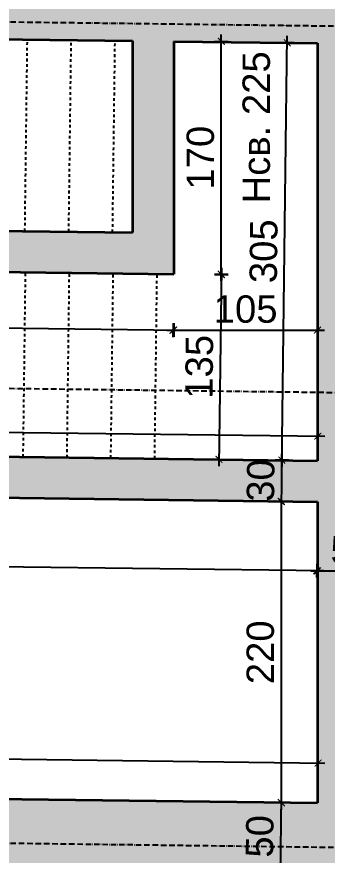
# Model space of a CAD drawing. Header units: inches. Extents: x -72385 to 39588, y -6525 to 66685.
# Drawn here: x -40492 to -40265, y 29151 to 29763 of the extents above; entities that cross this region are included whole.
import ezdxf

# ---------------------------------------------------------------- set-up
doc = ezdxf.new("R2010")
doc.units = ezdxf.units.IN
doc.header["$MEASUREMENT"] = 0
doc.linetypes.add('DashDot', pattern=[0.6, 0.4, -0.1, 0, -0.1])
doc.linetypes.add('Hidden', pattern=[0.4, 0.2, -0.2])
for name, color, linetype, lineweight in [('Линия на разрез', 252, 'DashDot', 25), ('Надписи Hсв', 252, 'Continuous', 25), ('Надписи коти външни', 252, 'Continuous', 25), ('Надписи коти вътрешни', 252, 'Continuous', 25), ('Оси', 252, 'DashDot', 25), ('Пунктир', 253, 'Hidden', 25), ('Разрезни линии', 7, 'Continuous', 35), ('Щрих стени', 254, 'Continuous', 25)]:
    doc.layers.add(name, color=color, linetype=linetype, lineweight=lineweight)
doc.styles.add('Arial Regular', font='arial.ttf')
doc.styles.get("Standard").update_dxf_attribs({"font": 'arial.ttf'})
doc.dimstyles.new('Annotative', dxfattribs={"dimscale": 0, "dimtxt": 20, "dimasz": 5, "dimexe": 5, "dimexo": 5, "dimgap": 5, "dimtad": 1, "dimdec": 0, "dimzin": 0, "dimdsep": 46, "dimtxsty": 'Standard', "dimblk": 'ARCHTICK', "dimcen": 5, "dimdle": 5, "dimadec": 0, "dimazin": 0, "dimtfac": 1, "dimtdec": 0, "dimtofl": 0, "dimtmove": 0, "dimatfit": 3, "dimldrblk": 'ARCHTICK', "dimfxl": 5, "dimfxlon": 1, "dimtolj": 1, "dimtzin": 0, "dimarcsym": 1})

# ---------------------------------------------------------------- blocks, each defined once
blk = doc.blocks.new('_ArchTick')
at = {"color": 0, "linetype": 'ByBlock', "const_width": 0.15}
blk.add_lwpolyline([(-0.5, -0.5), (0.5, 0.5)], dxfattribs=at)
blk = doc.blocks.new('*D382')
at = {"layer": 'Defpoints', "color": 0, "ltscale": 50, "transparency": 16777216}
for p in [(-40271.97, 29218.06), (-40919.84, 29197.25), (-40272.34, 29189)]:
    blk.add_point(p, dxfattribs=at)
at = {"layer": 'Надписи коти вътрешни', "color": 0, "lineweight": -2, "ltscale": 50, "transparency": 16777216}
for p, q in [((-40919.53, 29221.3), (-40919.4, 29231.3)), ((-40924.47, 29226.37), (-40266.97, 29218)), ((-40272.03, 29213.06), (-40271.9, 29223.06))]:
    blk.add_line(p, q, dxfattribs=at)
at = {"layer": 'Надписи коти вътрешни', "color": 0, "lineweight": -2, "ltscale": 50, "transparency": 16777216, "xscale": 5, "yscale": 5, "zscale": 5}
for p, rotation in [((-40919.47, 29226.3), 179.2706286525474), ((-40271.97, 29218.06), 359.2706286525474)]:
    blk.add_blockref('_ArchTick', p, dxfattribs=dict(at, rotation=rotation))
at = {"layer": 'Надписи коти вътрешни', "color": 0, "ltscale": 50, "transparency": 16777216, "insert": (-40595.52, 29237.39), "char_height": 20, "attachment_point": 5, "rotation": 359.27063}
blk.add_mtext('\\A1;648', dxfattribs=at)
blk = doc.blocks.new('*D4382')
at = {"layer": 'Defpoints', "color": 0, "ltscale": 50, "transparency": 16777216}
for p in [(-40769.84, 29415.36), (-40272.34, 29409.02), (-40770.48, 29364.91)]:
    blk.add_point(p, dxfattribs=at)
at = {"layer": 'Надписи коти вътрешни', "color": 0, "lineweight": -2, "ltscale": 50, "transparency": 16777216}
for p, q in [((-40770.42, 29369.91), (-40770.54, 29359.91)), ((-40267.98, 29358.52), (-40775.48, 29364.98)), ((-40272.92, 29363.58), (-40273.04, 29353.58))]:
    blk.add_line(p, q, dxfattribs=at)
at = {"layer": 'Надписи коти вътрешни', "color": 0, "lineweight": -2, "ltscale": 50, "transparency": 16777216, "xscale": 5, "yscale": 5, "zscale": 5}
for p, rotation in [((-40770.48, 29364.91), 179.2706286525473), ((-40272.98, 29358.58), 359.2706286525473)]:
    blk.add_blockref('_ArchTick', p, dxfattribs=dict(at, rotation=rotation))
at = {"layer": 'Надписи коти вътрешни', "color": 0, "ltscale": 50, "transparency": 16777216, "insert": (-40521.54, 29376.96), "char_height": 20, "attachment_point": 5, "rotation": 359.27063}
blk.add_mtext('\\A1;498', dxfattribs=at)
blk = doc.blocks.new('*D7251')
at = {"layer": 'Defpoints', "color": 0, "ltscale": 50, "transparency": 16777216}
for p in [(-40272.34, 29409.02), (-40298.81, 29189), (-40272.34, 29189)]:
    blk.add_point(p, dxfattribs=at)
at = {"layer": 'Надписи коти вътрешни', "color": 0, "lineweight": -2, "ltscale": 50, "transparency": 16777216}
for p, q in [((-40298.81, 29414.02), (-40298.81, 29184)), ((-40293.81, 29409.02), (-40303.81, 29409.02)), ((-40293.81, 29189), (-40303.81, 29189))]:
    blk.add_line(p, q, dxfattribs=at)
at = {"layer": 'Надписи коти вътрешни', "color": 0, "lineweight": -2, "ltscale": 50, "transparency": 16777216, "xscale": 5, "yscale": 5, "zscale": 5}
for p, rotation in [((-40298.81, 29409.02), 90), ((-40298.81, 29189), 270)]:
    blk.add_blockref('_ArchTick', p, dxfattribs=dict(at, rotation=rotation))
at = {"layer": 'Надписи коти вътрешни', "color": 0, "ltscale": 50, "transparency": 16777216, "insert": (-40314.02, 29299.01), "char_height": 20, "attachment_point": 5, "rotation": 90}
blk.add_mtext('\\A1;220', dxfattribs=at)
blk = doc.blocks.new('*D3956')
at = {"layer": 'Defpoints', "color": 0, "ltscale": 50, "transparency": 16777216}
for p in [(-40272.11, 29456.95), (-40829.84, 29446.12), (-40272.34, 29439.02)]:
    blk.add_point(p, dxfattribs=at)
at = {"layer": 'Надписи коти вътрешни', "color": 0, "lineweight": -2, "ltscale": 50, "transparency": 16777216}
for p, q in [((-40829.67, 29459.05), (-40829.55, 29469.05)), ((-40834.61, 29464.12), (-40267.11, 29456.89)), ((-40272.17, 29451.96), (-40272.05, 29461.95))]:
    blk.add_line(p, q, dxfattribs=at)
at = {"layer": 'Надписи коти вътрешни', "color": 0, "lineweight": -2, "ltscale": 50, "transparency": 16777216, "xscale": 5, "yscale": 5, "zscale": 5}
for p, rotation in [((-40829.61, 29464.05), 179.2706286525468), ((-40272.11, 29456.95), 359.2706286525468)]:
    blk.add_blockref('_ArchTick', p, dxfattribs=dict(at, rotation=rotation))
at = {"layer": 'Надписи коти вътрешни', "color": 0, "ltscale": 50, "transparency": 16777216, "insert": (-40550.67, 29475.71), "char_height": 20, "attachment_point": 5, "rotation": 359.27063}
blk.add_mtext('\\A1;558', dxfattribs=at)
blk = doc.blocks.new('*D387')
at = {"layer": 'Defpoints', "color": 0, "ltscale": 50, "transparency": 16777216}
for p in [(-40294.48, 29744.33), (-40268.45, 29744), (-40272.34, 29439.02)]:
    blk.add_point(p, dxfattribs=at)
at = {"layer": 'Надписи коти вътрешни', "color": 0, "lineweight": -2, "ltscale": 50, "transparency": 16777216}
for p, q in [((-40298.43, 29434.36), (-40294.42, 29749.33)), ((-40289.48, 29744.27), (-40299.48, 29744.39)), ((-40293.37, 29439.29), (-40303.37, 29439.42))]:
    blk.add_line(p, q, dxfattribs=at)
at = {"layer": 'Надписи коти вътрешни', "color": 0, "lineweight": -2, "ltscale": 50, "transparency": 16777216, "xscale": 5, "yscale": 5, "zscale": 5}
for p, rotation in [((-40294.48, 29744.33), 89.27062865255289), ((-40298.37, 29439.36), 269.2706286525529)]:
    blk.add_blockref('_ArchTick', p, dxfattribs=dict(at, rotation=rotation))
at = {"layer": 'Надписи коти вътрешни', "color": 0, "ltscale": 50, "transparency": 16777216, "insert": (-40311.64, 29592.04), "char_height": 20, "attachment_point": 5, "rotation": 89.27063}
blk.add_mtext('\\A1;305', dxfattribs=at)
blk = doc.blocks.new('*D388')
at = {"layer": 'Defpoints', "color": 0, "ltscale": 50, "transparency": 16777216}
for p in [(-40377.34, 29575.37), (-40272.34, 29575.37), (-40272.34, 29534.45)]:
    blk.add_point(p, dxfattribs=at)
at = {"layer": 'Надписи коти вътрешни', "color": 0, "lineweight": -2, "ltscale": 50, "transparency": 16777216}
for p, q in [((-40382.34, 29534.45), (-40267.34, 29534.45)), ((-40377.34, 29539.45), (-40377.34, 29529.45)), ((-40272.34, 29539.45), (-40272.34, 29529.45))]:
    blk.add_line(p, q, dxfattribs=at)
at = {"layer": 'Надписи коти вътрешни', "color": 0, "lineweight": -2, "ltscale": 50, "transparency": 16777216, "xscale": 5, "yscale": 5, "zscale": 5, "rotation": 180}
blk.add_blockref('_ArchTick', (-40377.34, 29534.45), dxfattribs=at)
at = {"layer": 'Надписи коти вътрешни', "color": 0, "lineweight": -2, "ltscale": 50, "transparency": 16777216, "xscale": 5, "yscale": 5, "zscale": 5}
blk.add_blockref('_ArchTick', (-40272.34, 29534.45), dxfattribs=at)
at = {"layer": 'Надписи коти вътрешни', "color": 0, "ltscale": 50, "transparency": 16777216, "insert": (-40324.84, 29549.66), "char_height": 20, "attachment_point": 5}
blk.add_mtext('\\A1;105', dxfattribs=at)
blk = doc.blocks.new('*D389')
at = {"layer": 'Defpoints', "color": 0, "ltscale": 50, "transparency": 16777216}
for p in [(-40919.84, 29582.28), (-40377.34, 29575.37), (-40377.86, 29534.38)]:
    blk.add_point(p, dxfattribs=at)
at = {"layer": 'Надписи коти вътрешни', "color": 0, "lineweight": -2, "ltscale": 50, "transparency": 16777216}
for p, q in [((-40920.3, 29546.28), (-40920.42, 29536.29)), ((-40925.36, 29541.35), (-40372.86, 29534.32)), ((-40377.8, 29539.38), (-40377.92, 29529.38))]:
    blk.add_line(p, q, dxfattribs=at)
at = {"layer": 'Надписи коти вътрешни', "color": 0, "lineweight": -2, "ltscale": 50, "transparency": 16777216, "xscale": 5, "yscale": 5, "zscale": 5}
for p, rotation in [((-40920.36, 29541.29), 179.2706286525472), ((-40377.86, 29534.38), 359.2706286525473)]:
    blk.add_blockref('_ArchTick', p, dxfattribs=dict(at, rotation=rotation))
at = {"layer": 'Надписи коти вътрешни', "color": 0, "ltscale": 50, "transparency": 16777216, "insert": (-40648.92, 29553.05), "char_height": 20, "attachment_point": 5, "rotation": 359.27063}
blk.add_mtext('\\A1;543', dxfattribs=at)
blk = doc.blocks.new('*D390')
at = {"layer": 'Defpoints', "color": 0, "ltscale": 50, "transparency": 16777216}
for p in [(-40377.34, 29745.39), (-40342.6, 29745.39), (-40377.34, 29575.37)]:
    blk.add_point(p, dxfattribs=at)
at = {"layer": 'Надписи коти вътрешни', "color": 0, "lineweight": -2, "ltscale": 50, "transparency": 16777216}
for p, q in [((-40342.6, 29570.37), (-40342.6, 29750.39)), ((-40347.6, 29745.39), (-40337.6, 29745.39)), ((-40347.6, 29575.37), (-40337.6, 29575.37))]:
    blk.add_line(p, q, dxfattribs=at)
at = {"layer": 'Надписи коти вътрешни', "color": 0, "lineweight": -2, "ltscale": 50, "transparency": 16777216, "xscale": 5, "yscale": 5, "zscale": 5}
for p, rotation in [((-40342.6, 29745.39), 90), ((-40342.6, 29575.37), 270)]:
    blk.add_blockref('_ArchTick', p, dxfattribs=dict(at, rotation=rotation))
at = {"layer": 'Надписи коти вътрешни', "color": 0, "ltscale": 50, "transparency": 16777216, "insert": (-40357.81, 29660.38), "char_height": 20, "attachment_point": 5, "rotation": 90}
blk.add_mtext('\\A1;170', dxfattribs=at)
blk = doc.blocks.new('*D391')
at = {"layer": 'Defpoints', "color": 0, "ltscale": 50, "transparency": 16777216}
for p in [(-40377.34, 29575.37), (-40379.06, 29440.38), (-40344.26, 29439.94)]:
    blk.add_point(p, dxfattribs=at)
at = {"layer": 'Надписи коти вътрешни', "color": 0, "lineweight": -2, "ltscale": 50, "transparency": 16777216}
for p, q in [((-40342.48, 29579.93), (-40344.33, 29434.94)), ((-40347.54, 29574.99), (-40337.54, 29574.87)), ((-40349.26, 29440), (-40339.26, 29439.88))]:
    blk.add_line(p, q, dxfattribs=at)
at = {"layer": 'Надписи коти вътрешни', "color": 0, "lineweight": -2, "ltscale": 50, "transparency": 16777216, "xscale": 5, "yscale": 5, "zscale": 5}
for p, rotation in [((-40342.54, 29574.93), 89.27062865254923), ((-40344.26, 29439.94), 269.2706286525492)]:
    blk.add_blockref('_ArchTick', p, dxfattribs=dict(at, rotation=rotation))
at = {"layer": 'Надписи коти вътрешни', "color": 0, "ltscale": 50, "transparency": 16777216, "insert": (-40358.62, 29507.63), "char_height": 20, "attachment_point": 5, "rotation": 89.27063}
blk.add_mtext('\\A1;135', dxfattribs=at)
blk = doc.blocks.new('*D5873')
at = {"layer": 'Defpoints', "color": 0, "ltscale": 50, "transparency": 16777216}
for p in [(-52317.34, 29292.34), (-40222.34, 29138.36), (-40227.84, 28705.9)]:
    blk.add_point(p, dxfattribs=at)
at = {"layer": 'Надписи коти външни', "color": 0, "lineweight": -2, "ltscale": 50, "transparency": 16777216}
for p, q in [((-52327.84, 28859.94), (-40222.84, 28705.84)), ((-52322.78, 28864.88), (-52322.91, 28854.88)), ((-40227.78, 28710.9), (-40227.91, 28700.9))]:
    blk.add_line(p, q, dxfattribs=at)
at = {"layer": 'Надписи коти външни', "color": 0, "lineweight": -2, "ltscale": 50, "transparency": 16777216, "xscale": 5, "yscale": 5, "zscale": 5}
for p, rotation in [((-52322.84, 28859.88), 179.2706286525475), ((-40227.84, 28705.9), 359.2706286525474)]:
    blk.add_blockref('_ArchTick', p, dxfattribs=dict(at, rotation=rotation))
at = {"layer": 'Надписи коти външни', "color": 0, "ltscale": 50, "transparency": 16777216, "insert": (-46275.15, 28798.1), "char_height": 20, "attachment_point": 5, "rotation": 359.27063}
blk.add_mtext('\\A1;12095', dxfattribs=at)
blk = doc.blocks.new('*D7216')
at = {"layer": 'Defpoints', "color": 0, "ltscale": 10, "transparency": 16777216}
for p in [(-40272.34, 29409.02), (-40222.34, 29409.02), (-40222.34, 29358.52)]:
    blk.add_point(p, dxfattribs=at)
at = {"layer": 'Надписи коти вътрешни', "color": 0, "lineweight": -2, "ltscale": 10, "transparency": 16777216}
for p, q in [((-40272.34, 29363.52), (-40272.34, 29353.52)), ((-40222.34, 29363.52), (-40222.34, 29353.52)), ((-40277.34, 29358.52), (-40217.34, 29358.52))]:
    blk.add_line(p, q, dxfattribs=at)
at = {"layer": 'Надписи коти вътрешни', "color": 0, "lineweight": -2, "ltscale": 10, "transparency": 16777216, "xscale": 5, "yscale": 5, "zscale": 5, "rotation": 180}
blk.add_blockref('_ArchTick', (-40272.34, 29358.52), dxfattribs=at)
at = {"layer": 'Надписи коти вътрешни', "color": 0, "lineweight": -2, "ltscale": 10, "transparency": 16777216, "xscale": 5, "yscale": 5, "zscale": 5}
blk.add_blockref('_ArchTick', (-40222.34, 29358.52), dxfattribs=at)
at = {"layer": 'Надписи коти вътрешни', "color": 0, "ltscale": 10, "transparency": 16777216, "insert": (-40247.34, 29373.73), "char_height": 20, "attachment_point": 5}
blk.add_mtext('\\A1;50', dxfattribs=at)
blk = doc.blocks.new('*D7250')
at = {"layer": 'Defpoints', "color": 0, "ltscale": 10, "transparency": 16777216}
for p in [(-40272.34, 29439.02), (-40298.75, 29409.36), (-40272.72, 29409.03)]:
    blk.add_point(p, dxfattribs=at)
at = {"layer": 'Надписи коти вътрешни', "color": 0, "lineweight": -2, "ltscale": 10, "transparency": 16777216}
for p, q in [((-40298.3, 29444.36), (-40298.81, 29404.36)), ((-40293.37, 29439.29), (-40303.37, 29439.42)), ((-40293.75, 29409.29), (-40303.75, 29409.42))]:
    blk.add_line(p, q, dxfattribs=at)
at = {"layer": 'Надписи коти вътрешни', "color": 0, "lineweight": -2, "ltscale": 10, "transparency": 16777216, "xscale": 5, "yscale": 5, "zscale": 5}
for p, rotation in [((-40298.37, 29439.36), 89.27062865254915), ((-40298.75, 29409.36), 269.2706286525491)]:
    blk.add_blockref('_ArchTick', p, dxfattribs=dict(at, rotation=rotation))
at = {"layer": 'Надписи коти вътрешни', "color": 0, "ltscale": 10, "transparency": 16777216, "insert": (-40313.77, 29424.55), "char_height": 20, "attachment_point": 5, "rotation": 89.27063}
blk.add_mtext('\\A1;30', dxfattribs=at)
blk = doc.blocks.new('*D7252')
at = {"layer": 'Defpoints', "color": 0, "ltscale": 10, "transparency": 16777216}
for p in [(-40272.34, 29189), (-40299.57, 29139.35), (-40272.97, 29139.01)]:
    blk.add_point(p, dxfattribs=at)
at = {"layer": 'Надписи коти вътрешни', "color": 0, "lineweight": -2, "ltscale": 10, "transparency": 16777216}
for p, q in [((-40298.87, 29194.34), (-40299.63, 29134.35)), ((-40293.93, 29189.28), (-40303.93, 29189.41)), ((-40294.57, 29139.28), (-40304.57, 29139.41))]:
    blk.add_line(p, q, dxfattribs=at)
at = {"layer": 'Надписи коти вътрешни', "color": 0, "lineweight": -2, "ltscale": 10, "transparency": 16777216, "xscale": 5, "yscale": 5, "zscale": 5}
for p, rotation in [((-40298.93, 29189.34), 89.27062865254557), ((-40299.57, 29139.35), 269.2706286525456)]:
    blk.add_blockref('_ArchTick', p, dxfattribs=dict(at, rotation=rotation))
at = {"layer": 'Надписи коти вътрешни', "color": 0, "ltscale": 10, "transparency": 16777216, "insert": (-40314.46, 29164.54), "char_height": 20, "attachment_point": 5, "rotation": 89.27063}
blk.add_mtext('\\A1;50', dxfattribs=at)

msp = doc.modelspace()

# ---------------------------------------------------------------- hatches: boundary and pattern name
at = {"layer": 'Щрих стени', "ltscale": 10}
h = msp.add_hatch(color=256, dxfattribs=at)
h.dxf.hatch_style = 1
h.paths.add_polyline_path([(-43174.39, 31011.09), (-43274.39, 31012.37), (-43274.84, 30977.37), (-43174.84, 30976.1)])
h.paths.add_polyline_path([(-42874.39, 31007.27), (-42974.39, 31008.55), (-42974.84, 30973.55), (-42942.34, 30973.14), (-42942.34, 30943.13), (-42907.34, 30942.69), (-42907.34, 30972.69), (-42874.84, 30972.28)])
h.paths.add_polyline_path([(-42574.39, 31003.46), (-42674.39, 31004.73), (-42674.84, 30969.73), (-42574.84, 30968.46)])
h.paths.add_polyline_path([(-42274.39, 30999.64), (-42374.39, 31000.91), (-42374.84, 30965.91), (-42342.34, 30965.5), (-42342.34, 30935.5), (-42307.34, 30935.05), (-42307.34, 30965.05), (-42274.84, 30964.64)])
h.paths.add_polyline_path([(-41974.39, 30995.82), (-42074.39, 30997.09), (-42074.84, 30962.09), (-41974.84, 30960.82)])
h.paths.add_polyline_path([(-41674.39, 30992), (-41774.39, 30993.27), (-41774.84, 30958.27), (-41742.34, 30957.86), (-41742.34, 30927.86), (-41739.84, 30927.83), (-41739.84, 30572.8), (-41539.84, 30570.25), (-41539.84, 30395.24), (-41549.46, 30395.36), (-41549.84, 30365.36), (-41499.84, 30364.73), (-41499.46, 30394.72), (-41509.84, 30394.85), (-41509.84, 30599.87), (-41709.84, 30602.42), (-41709.84, 30927.44), (-41707.34, 30927.41), (-41707.34, 30957.41), (-41674.84, 30957)])
h.paths.add_polyline_path([(-41374.39, 30988.18), (-41474.39, 30989.45), (-41474.84, 30954.45), (-41374.84, 30953.18)])
h.paths.add_polyline_path([(-40222.34, 30973.51), (-41174.39, 30985.63), (-41175.03, 30935.64), (-41157.34, 30935.41), (-41157.34, 30925.41), (-41092.34, 30924.58), (-41092.34, 30934.58), (-40712.34, 30929.75), (-40712.34, 30919.75), (-40622.34, 30918.6), (-40622.34, 30928.6), (-40272.34, 30924.15), (-40272.34, 30379.1), (-40602.34, 30383.3), (-40602.34, 30413.3), (-40712.34, 30414.7), (-40712.34, 30384.7), (-41092.34, 30389.54), (-41092.34, 30419.54), (-41157.34, 30420.37), (-41157.34, 30390.37), (-41399.46, 30393.45), (-41399.84, 30363.45), (-41157.34, 30360.37), (-41157.34, 30329.76), (-41092.34, 30329.76), (-41092.34, 30359.54), (-40759.84, 30355.3), (-40759.84, 30345.3), (-40747.34, 30345.3), (-40747.34, 30355.15), (-40607.34, 30353.36), (-40607.34, 30333.36), (-40594.84, 30333.36), (-40594.84, 30353.2), (-40272.34, 30349.1), (-40272.34, 30316.59), (-40222.34, 30316.59)])
h.paths.add_polyline_path([(-40747.34, 30207.63), (-40607.34, 30205.85), (-40607.34, 29910.83), (-40617.18, 29910.95), (-40617.34, 29898.45), (-40607.34, 29898.33), (-40607.34, 29888.33), (-40594.84, 29888.33), (-40594.84, 30048.18), (-40272.34, 30044.07), (-40272.34, 30014.06), (-40222.34, 30014.06), (-40222.34, 30106.59), (-40272.34, 30106.59), (-40272.34, 30074.07), (-40594.84, 30078.18), (-40594.84, 30253.36), (-40607.34, 30253.36), (-40607.34, 30218.35), (-40747.34, 30220.13), (-40747.34, 30245.3), (-40759.84, 30245.3), (-40759.84, 30080.28), (-41109.84, 30084.74), (-41109.84, 30229.75), (-41139.84, 30229.75), (-41139.84, 29935.11), (-41109.84, 29935.11), (-41109.84, 30054.73), (-40759.84, 30050.28), (-40759.84, 29890.27), (-40747.34, 29890.27), (-40747.34, 29900.11), (-40707.34, 29899.6), (-40707.18, 29912.1), (-40747.34, 29912.61)])
h.paths.add_polyline_path([(-40222.34, 29804.06), (-40272.34, 29804.06), (-40272.34, 29774.05), (-40462.34, 29776.47), (-40462.34, 29796.47), (-40492.34, 29796.85), (-40492.34, 29776.85), (-40594.84, 29778.16), (-40594.84, 29788.32), (-40607.34, 29788.32), (-40607.34, 29778.32), (-40647.34, 29778.83), (-40647.34, 29798.83), (-40717.34, 29799.72), (-40717.34, 29779.72), (-40747.34, 29780.1), (-40747.34, 29800.26), (-40759.84, 29800.26), (-40759.84, 29780.26), (-41092.34, 29784.49), (-41092.34, 29812.18), (-41109.84, 29812.41), (-41109.84, 29835.1), (-41139.84, 29835.1), (-41139.84, 29812.79), (-41157.34, 29813.01), (-41157.34, 29723), (-41092.34, 29722.18), (-41092.34, 29754.49), (-40407.34, 29745.77), (-40407.34, 29605.76), (-40949.84, 29612.66), (-40949.84, 29490.36), (-41569.46, 29498.25), (-41569.84, 29468.25), (-40949.84, 29460.36), (-40949.84, 29362.64), (-40919.84, 29362.64), (-40919.84, 29582.28), (-40377.34, 29575.37), (-40377.34, 29745.39), (-40272.34, 29744.05), (-40272.34, 29439.02), (-40829.84, 29446.12), (-40829.84, 29396.12), (-40769.84, 29395.35), (-40769.84, 29415.36), (-40272.34, 29409.02), (-40272.34, 29189), (-40919.84, 29197.25), (-40919.84, 29272.64), (-40949.84, 29272.64), (-40949.84, 29197.63), (-41174.65, 29200.49), (-41175.28, 29150.5), (-40222.34, 29138.36)])
h.paths.add_polyline_path([(-41374.84, 29188.04), (-41474.84, 29189.31), (-41475.28, 29154.31), (-41375.28, 29153.04)], flags=17)

# ---------------------------------------------------------------- linework, layer by layer
at = {"layer": 'Линия на разрез', "ltscale": 10}
msp.add_lwpolyline([(-52477.21, 30144.44), (-41314.83, 30002.34), (-41314.83, 29502.3), (-40057.72, 29486.3), (-40057.09, 29536.29)], dxfattribs=at)
at = {"layer": 'Оси', "ltscale": 10}
msp.add_line((-39839.84, 29151), (-52799.84, 29315.98), dxfattribs=at)
msp.add_lwpolyline([(-39839.84, 29751.04), (-51384.84, 29898.02), (-51384.84, 30028.03), (-52799.84, 30046.04)], dxfattribs=at)
at = {"layer": 'Пунктир', "ltscale": 10}
for p, q in [((-40485.94, 29606.76), (-40484.16, 29746.75)), ((-40453.94, 29606.35), (-40452.16, 29746.34)), ((-40421.94, 29605.94), (-40420.16, 29745.93)), ((-40487.2, 29441.76), (-40485.48, 29576.75)), ((-40455.2, 29441.35), (-40453.48, 29576.34)), ((-40423.2, 29440.95), (-40421.49, 29575.93)), ((-40391.21, 29440.54), (-40389.49, 29575.53))]:
    msp.add_line(p, q, dxfattribs=at)
at = {"layer": 'Разрезни линии', "ltscale": 50}
for p, q in [((-41092.34, 29754.49), (-40407.34, 29745.77)), ((-40407.34, 29745.77), (-40407.34, 29605.76)), ((-40377.34, 29745.39), (-40377.34, 29575.37)), ((-40377.34, 29745.39), (-40272.34, 29744.05)), ((-40272.34, 29744.05), (-40272.34, 29439.02)), ((-40949.9, 29612.66), (-40407.34, 29605.76)), ((-40919.84, 29582.28), (-40377.34, 29575.37)), ((-40829.84, 29446.12), (-40272.34, 29439.02)), ((-40769.84, 29415.36), (-40272.34, 29409.02)), ((-40272.34, 29409.02), (-40272.34, 29189)), ((-40919.84, 29197.25), (-40272.34, 29189))]:
    msp.add_line(p, q, dxfattribs=at)

# ---------------------------------------------------------------- texts
at = {"layer": 'Надписи Hсв', "ltscale": 100, "insert": (-40327.11, 29627.01), "char_height": 20, "width": 180.4891, "attachment_point": 1, "rotation": 90, "style": 'Arial Regular'}
msp.add_mtext('Hсв. 225', dxfattribs=at)

# ---------------------------------------------------------------- dimensions: what is measured, and where the dimension line sits
at = {"layer": 'Надписи коти външни', "ltscale": 50}
dim = msp.add_aligned_dim(p1=(-52317.34, 29292.34), p2=(-40222.34, 29138.36), distance=-432.5, text='12095', dimstyle='Annotative', override={"dimscale": 0, "dimtix": 0, "dimtofl": 0, "dimtmove": 0, "dimatfit": 3}, dxfattribs=at)
dim.commit()
dim.dimension.update_dxf_attribs({"geometry": '*D5873', "text_midpoint": (-46275.15, 28798.1)})
at = {"layer": 'Надписи коти вътрешни', "ltscale": 50}
for base, p1, p2, picture, middle in [((-40342.6, 29745.39), (-40377.34, 29575.37), (-40377.34, 29745.39), '*D390', (-40357.81, 29660.38)), ((-40298.81, 29189), (-40272.34, 29409.02), (-40272.34, 29189), '*D7251', (-40314.02, 29299.01))]:
    dim = msp.add_linear_dim(base=base, p1=p1, p2=p2, angle=90, dimstyle='Annotative', override={"dimscale": 0, "dimtix": 0, "dimtofl": 0, "dimtmove": 0, "dimatfit": 3}, dxfattribs=at)
    dim.commit()
    dim.dimension.update_dxf_attribs({"geometry": picture, "text_midpoint": middle})
for p1, p2, distance, picture, middle in [((-40272.34, 29439.02), (-40268.45, 29744), 26.03, '*D387', (-40311.64, 29592.04)), ((-40919.84, 29582.28), (-40377.34, 29575.37), -41, '*D389', (-40648.92, 29553.05)), ((-40377.34, 29575.37), (-40379.06, 29440.38), 34.8, '*D391', (-40358.62, 29507.63)), ((-40829.84, 29446.12), (-40272.34, 29439.02), 17.93, '*D3956', (-40550.67, 29475.71)), ((-40272.34, 29409.02), (-40769.84, 29415.36), 50.45, '*D4382', (-40521.54, 29376.96)), ((-40919.84, 29197.25), (-40272.34, 29189), 29.06, '*D382', (-40595.52, 29237.39))]:
    dim = msp.add_aligned_dim(p1=p1, p2=p2, distance=distance, dimstyle='Annotative', override={"dimscale": 0, "dimtix": 0, "dimtofl": 0, "dimtmove": 0, "dimatfit": 3}, dxfattribs=at)
    dim.commit()
    dim.dimension.update_dxf_attribs({"geometry": picture, "text_midpoint": middle})
dim = msp.add_linear_dim(base=(-40272.34, 29534.45), p1=(-40377.34, 29575.37), p2=(-40272.34, 29575.37), dimstyle='Annotative', override={"dimscale": 0, "dimtix": 0, "dimtofl": 0, "dimtmove": 0, "dimatfit": 3}, dxfattribs=at)
dim.commit()
dim.dimension.update_dxf_attribs({"geometry": '*D388', "text_midpoint": (-40324.84, 29549.66)})
at = {"layer": 'Надписи коти вътрешни', "ltscale": 10}
dim = msp.add_linear_dim(base=(-40298.75, 29409.36), p1=(-40272.34, 29439.02), p2=(-40272.72, 29409.03), angle=269.27063, dimstyle='Annotative', override={"dimscale": 0, "dimtix": 0, "dimtofl": 0, "dimtmove": 0, "dimatfit": 3}, dxfattribs=at)
dim.commit()
dim.dimension.update_dxf_attribs({"geometry": '*D7250', "text_midpoint": (-40298.56, 29424.36), "dimtype": 129})
for p1, p2, distance, picture, middle in [((-40272.34, 29409.02), (-40222.34, 29409.02), -50.51, '*D7216', (-40247.34, 29373.73)), ((-40272.34, 29189), (-40272.97, 29139.01), -26.6, '*D7252', (-40314.46, 29164.54))]:
    dim = msp.add_aligned_dim(p1=p1, p2=p2, distance=distance, dimstyle='Annotative', override={"dimscale": 0, "dimtix": 0, "dimtofl": 0, "dimtmove": 0, "dimatfit": 3}, dxfattribs=at)
    dim.commit()
    dim.dimension.update_dxf_attribs({"geometry": picture, "text_midpoint": middle})

doc.saveas('drawing.dxf')
